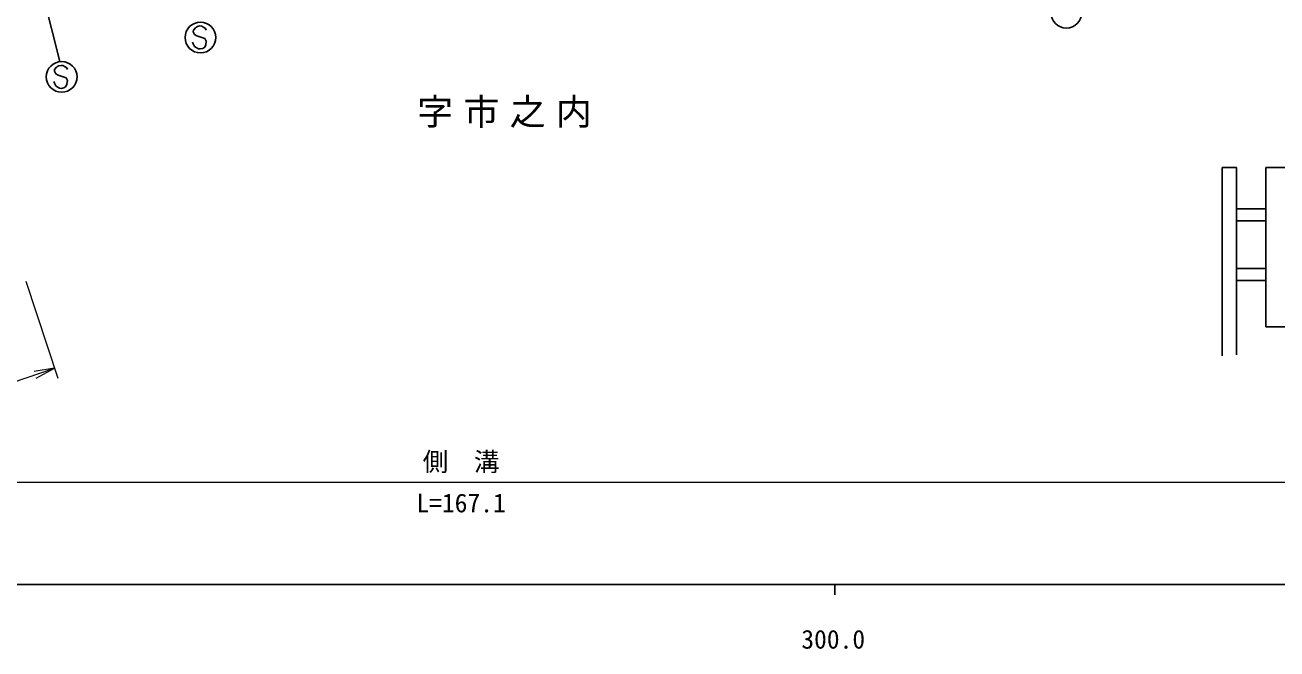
# Model space of a CAD drawing. Units: millimetres, scale not verified. Extents: x 40000 to 680000, y 20000 to 380000.
# Drawn here: x 288920 to 411179, y 198715 to 259629 of the extents above; entities that cross this region are included whole.
import ezdxf
from ezdxf.enums import TextEntityAlignment as Align

# ---------------------------------------------------------------- set-up
doc = ezdxf.new("R2010")
doc.units = ezdxf.units.MM
doc.header["$LTSCALE"] = 1000
doc.layers.add('M-BMK-HTXT', color=7, linetype='Continuous')
for name, color, linetype, lineweight in [('M-STR-HTXT', 7, 'Continuous', 13), ('M-STR-STRC', 7, 'Continuous', 25), ('M-TTL-BAND', 7, 'Continuous', 25)]:
    doc.layers.add(name, color=color, linetype=linetype, lineweight=lineweight)
doc.styles.add('ＭＳ ゴシック', font='')
doc.styles.get('ＭＳ ゴシック').set_extended_font_data('MS Gothic')

# ---------------------------------------------------------------- blocks, each defined once
blk = doc.blocks.new('open_arrow')
at = {"color": 0, "linetype": 'Continuous', "lineweight": -2}
blk.add_lwpolyline([(7.5, 1.25), (0, 0), (7.5, -1.25)], dxfattribs=at)

msp = doc.modelspace()

# ---------------------------------------------------------------- linework, layer by layer
at = {"layer": 'M-STR-HTXT'}
for p, q in [((288984, 234610), (292128, 225167)), ((271589, 219384), (291812, 226116)), ((247087, 215000), (416342, 215000))]:
    msp.add_line(p, q, dxfattribs=at)
at = {"layer": 'M-STR-STRC'}
for p, q in [((281786, 298134), (292319, 256056)), ((305556, 259348), (305363, 259139)), ((305752, 259487), (305556, 259348)), ((306001, 259538), (305752, 259487)), ((306175, 259513), (306001, 259538)), ((306391, 259405), (306175, 259513)), ((306556, 259293), (306391, 259405)), ((306608, 259126), (306556, 259293)), ((305344, 257807), (305285, 257972)), ((305363, 259139), (305339, 258969)), ((305339, 258969), (305468, 258696)), ((305468, 258696), (305695, 258586)), ((305695, 258586), (306493, 258304)), ((306493, 258304), (306614, 258045)), ((306614, 258045), (306570, 257704)), ((305471, 257540), (305344, 257807)), ((305626, 257430), (305471, 257540)), ((305845, 257318), (305626, 257430)), ((306025, 257293), (305845, 257318)), ((306277, 257336), (306025, 257293)), ((306464, 257480), (306277, 257336)), ((306570, 257704), (306464, 257480)), ((292198, 255643), (292001, 255504)), ((292447, 255694), (292198, 255643)), ((292621, 255670), (292447, 255694)), ((292837, 255561), (292621, 255670)), ((293002, 255449), (292837, 255561)), ((291809, 255296), (291785, 255125)), ((291785, 255125), (291914, 254852)), ((292001, 255504), (291809, 255296)), ((291914, 254852), (292140, 254742)), ((292140, 254742), (292939, 254460)), ((292939, 254460), (293060, 254202)), ((293054, 255282), (293002, 255449)), ((291790, 253963), (291731, 254128)), ((291916, 253697), (291790, 253963)), ((292071, 253587), (291916, 253697)), ((292291, 253474), (292071, 253587)), ((292471, 253449), (292291, 253474)), ((292722, 253492), (292471, 253449)), ((292909, 253637), (292722, 253492)), ((293015, 253860), (292909, 253637)), ((293060, 254202), (293015, 253860)), ((405824, 245713), (405824, 227338)), ((407228, 245713), (405824, 245713)), ((407228, 245713), (407228, 227416)), ((410089, 230156), (410089, 245713)), ((428665, 245713), (410089, 245713)), ((410089, 241696), (407228, 241696)), ((407228, 240526), (410089, 240526)), ((410089, 235846), (407228, 235846)), ((407228, 234676), (410089, 234676)), ((428665, 230156), (410089, 230156))]:
    msp.add_line(p, q, dxfattribs=at)
for centre in [(390613, 260838), (306050, 258410), (292496, 254567)]:
    msp.add_circle(centre, 1500, dxfattribs=at)
at = {"layer": 'M-TTL-BAND'}
for p, q in [((40000, 205000), (579000, 205000)), ((368000, 205000), (368000, 204000))]:
    msp.add_line(p, q, dxfattribs=at)

# ---------------------------------------------------------------- block references
at = {"layer": 'M-STR-HTXT', "xscale": 267, "yscale": 267, "rotation": 198.4}
msp.add_blockref('open_arrow', (291812, 226116), dxfattribs=at)

# ---------------------------------------------------------------- texts
at = {"layer": 'M-BMK-HTXT', "insert": (336248, 251020), "char_height": 2566, "attachment_point": 5, "style": 'ＭＳ ゴシック'}
msp.add_mtext('\\T1.29;字市之内', dxfattribs=at)
at = {"layer": 'M-STR-HTXT', "style": 'ＭＳ ゴシック'}
msp.add_text('側\u3000溝', height=1833, dxfattribs=at).set_placement((331500, 217000), align=Align.MIDDLE_CENTER)
msp.add_text('L=167.1', height=1833, dxfattribs=at).set_placement((331500, 211500), align=Align.BOTTOM_CENTER)
at = {"layer": 'M-TTL-BAND', "style": 'ＭＳ ゴシック'}
msp.add_text('300.0', height=1833, dxfattribs=at).set_placement((367844, 198195), align=Align.BOTTOM_CENTER)

doc.saveas('drawing.dxf')
